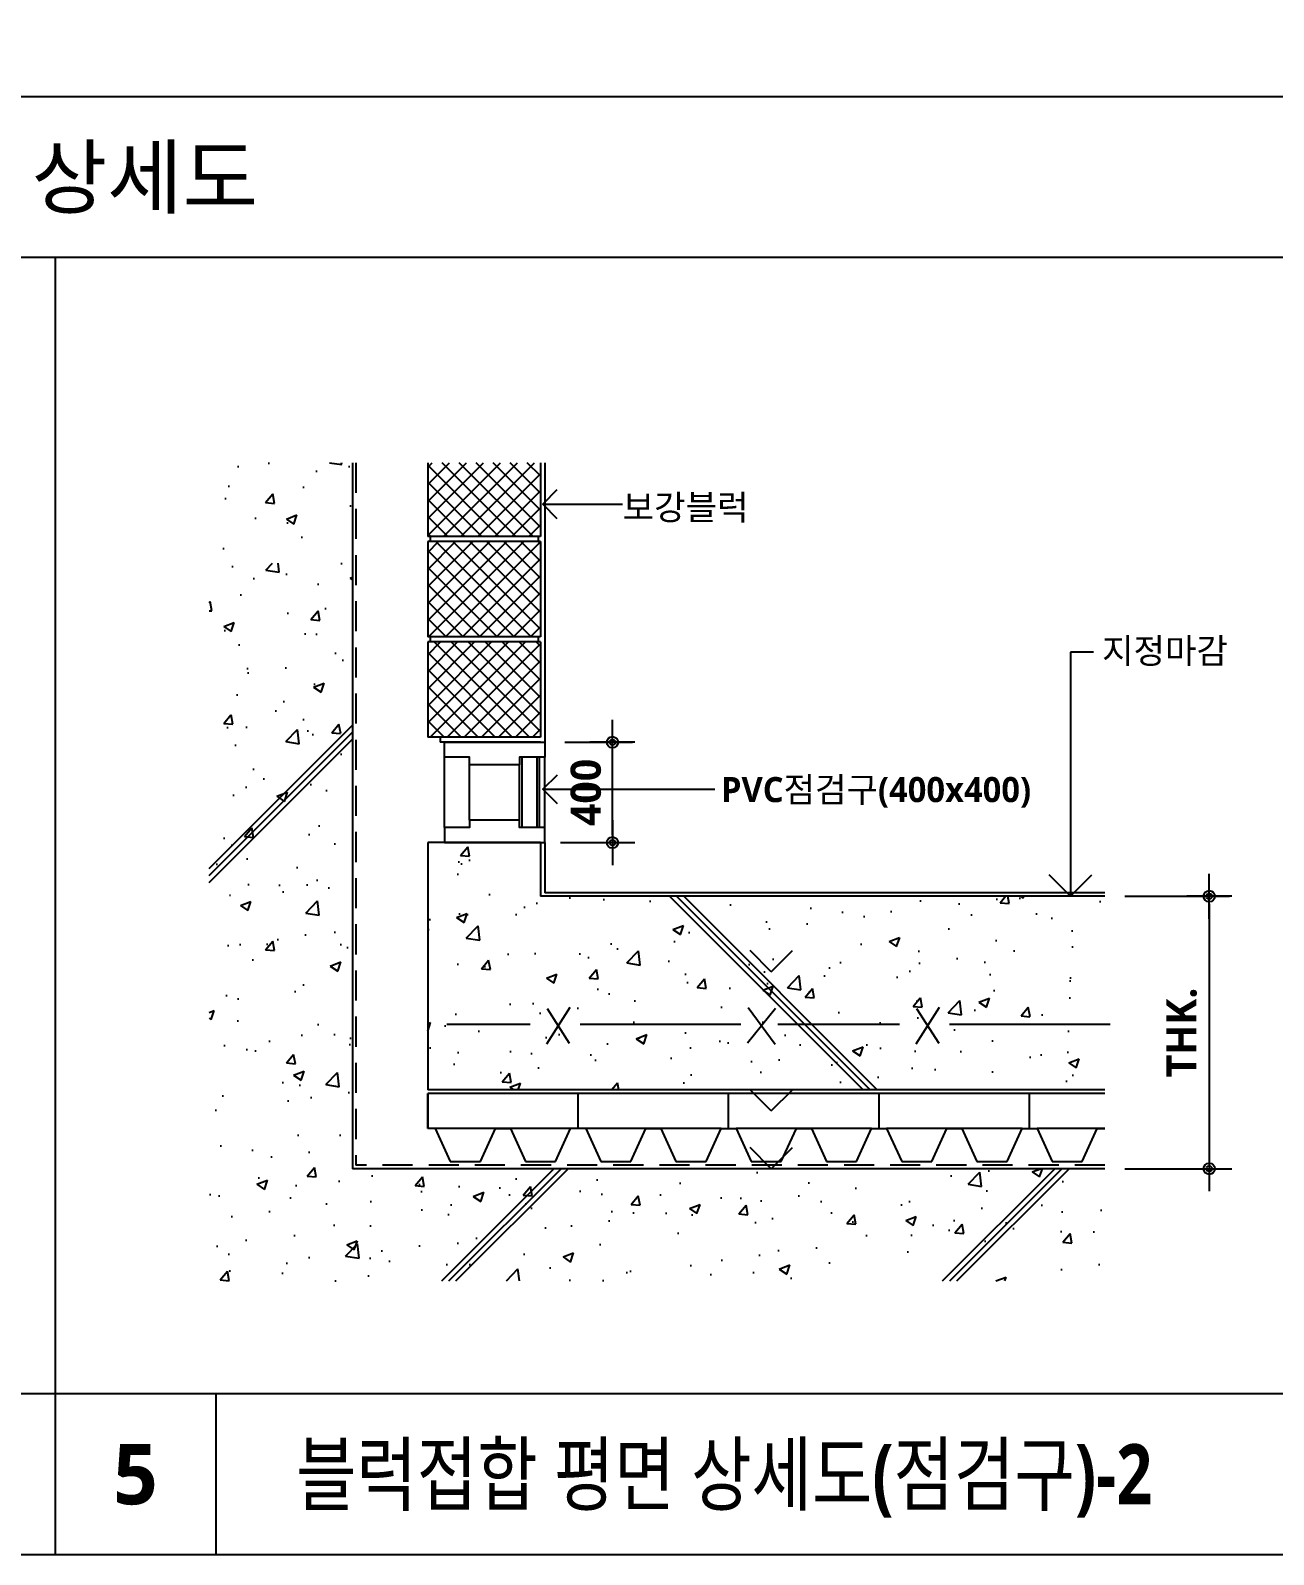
# Model space of a CAD drawing. Header units: millimetres. Extents: x 200 to 163856, y 0 to 163394.
# Drawn here: x 1424 to 2663, y 200 to 1719 of the extents above; entities that cross this region are included whole.
import ezdxf
from ezdxf.enums import TextEntityAlignment as Align

# ---------------------------------------------------------------- set-up
doc = ezdxf.new("R2010")
doc.units = ezdxf.units.MM
doc.header["$LTSCALE"] = 10
doc.linetypes.add('HID', pattern=[2.3, 1.5, -0.8])
doc.layers.get('DEFPOINTS').update_dxf_attribs({"color": 181})
for name, color, linetype in [('A-ANNO-GRA1', 7, 'Continuous'), ('A-ANNO-LEAD', 4, 'Continuous'), ('A-ANNO-TEXT1', 7, 'Continuous'), ('A-SECT-CON', 4, 'Continuous'), ('A-SECT-DETL', 4, 'Continuous'), ('A-SECT-FNSH', 5, 'Continuous'), ('A-SECT-MCON', 4, 'Continuous'), ('A-SECT-WATR', 193, 'Continuous'), ('A-ST-AXIS-DIM', 7, 'Continuous'), ('A-SYM', 7, 'Continuous'), ('A-WALL-INT', 132, 'Continuous'), ('DIM', 4, 'Continuous'), ('HAT', 5, 'Continuous'), ('WID', 4, 'Continuous')]:
    doc.layers.add(name, color=color, linetype=linetype)
doc.styles.add('2020음성 1차', font='')
doc.styles.get('2020음성 1차').set_extended_font_data('NanumGothic', bold=True)
doc.dimstyles.new('NDIM10', dxfattribs={"dimscale": 10, "dimtxt": 3, "dimasz": 0.75, "dimexe": 2, "dimexo": 2, "dimgap": 1, "dimtad": 1, "dimdec": 1, "dimdsep": 46, "dimtxsty": '2020음성 1차', "dimblk": 'Z_DOT', "dimcen": 3, "dimdle": 3, "dimclrd": 256, "dimclre": 256, "dimclrt": 3, "dimadec": 0, "dimazin": 0, "dimtfac": 1, "dimtdec": 1, "dimtix": 1, "dimtmove": 2, "dimatfit": 3, "dimfxl": 1, "dimtolj": 1, "dimtzin": 0, "dimlwd": -1, "dimlwe": -1, "dimarcsym": 0})
pattern_1 = [(50, (7616.23, -6823.17), (107.589, -9.4128), [11.25, -123.75]), (355, (7616.23, -6823.17), (-20.8127, 112.8288), [9, -99]), (100.4514, (7625.2, -6823.95), (86.7764, 103.4159), [9.561, -105.1713]), (46.1842, (7616.23, -6793.17), (160.0862, -24.8279), [16.875, -185.625]), (96.6356, (7629.57, -6795.24), (140.1994, 146.1177), [14.3415, -157.757]), (351.1842, (7616.23, -6793.17), (140.1993, 146.1178), [13.5, -148.5]), (21, (7631.23, -6800.67), (89.53606, -60.3928), [11.25, -123.75]), (326, (7631.23, -6800.67), (36.4973, 108.7725), [9, -99]), (71.4514, (7638.7, -6805.7), (126.0334, 48.3796), [9.561, -105.1713]), (37.5, (7616.234, -6823.17), (1.82398, 49.93408), [0, -97.8, 0, -100.5, 0, -99.375]), (7.5, (7616.234, -6823.17), (39.46043, 59.16176), [0, -57.3, 0, -95.55, 0, -37.875]), (327.5, (7582.784, -6823.17), (80.07337, -3.38323), [0, -37.5, 0, -117, 0, -155.25]), (317.5, (7567.784, -6823.17), (87.47793, 15.01575), [0, -48.75, 0, -77.7, 0, -110.25])]

# ---------------------------------------------------------------- blocks, each defined once
blk = doc.blocks.new('ARROW2')
at = {"layer": 'A-SYM'}
for q in [(2.12, 2.12), (2.12, -2.12)]:
    blk.add_line((0, 0), q, dxfattribs=at)
blk = doc.blocks.new('Z_DOT')
at = {"layer": 'DIM', "color": 0}
for p, q in [((0, -3), (0, 3)), ((-3, 0), (3, 0))]:
    blk.add_line(p, q, dxfattribs=at)
for radius in [0.75, 0.375]:
    blk.add_circle((0, 0), radius, dxfattribs=at)
blk = doc.blocks.new('*D6074')
at = {"layer": 'A-ST-AXIS-DIM'}
for p, q in [((2514.7, 856), (2618.8, 856)), ((2598.8, 848.5), (2598.8, 592)), ((2514.7, 584.5), (2618.8, 584.5))]:
    blk.add_line(p, q, dxfattribs=at)
at = {"layer": 'DEFPOINTS', "color": 0}
for p in [(2494.7, 856), (2494.7, 584.5), (2598.8, 584.5)]:
    blk.add_point(p, dxfattribs=at)
at = {"layer": 'A-ST-AXIS-DIM', "linetype": 'ByBlock', "xscale": 7.5, "yscale": 7.5, "zscale": 7.5}
for p, rotation in [((2598.8, 856), 90), ((2598.8, 584.5), 270)]:
    blk.add_blockref('Z_DOT', p, dxfattribs=dict(at, rotation=rotation))
at = {"layer": 'A-ST-AXIS-DIM', "color": 3, "insert": (2571.3, 720.3), "char_height": 30, "attachment_point": 5, "rotation": 90, "style": '2020음성 1차'}
blk.add_mtext('\\A1;THK.', dxfattribs=at)
blk = doc.blocks.new('*D6075')
at = {"layer": 'A-ST-AXIS-DIM'}
for p, q in [((1956.3, 1009.5), (2023.8, 1009.5)), ((2003.8, 917), (2003.8, 1002)), ((1952.2, 909.5), (2023.8, 909.5))]:
    blk.add_line(p, q, dxfattribs=at)
at = {"layer": 'DEFPOINTS', "color": 0}
for p in [(1936.3, 1009.5), (2003.8, 1009.5), (1932.2, 909.5)]:
    blk.add_point(p, dxfattribs=at)
at = {"layer": 'A-ST-AXIS-DIM', "linetype": 'ByBlock', "xscale": 7.5, "yscale": 7.5, "zscale": 7.5}
for p, rotation in [((2003.8, 1009.5), 90), ((2003.8, 909.5), 270)]:
    blk.add_blockref('Z_DOT', p, dxfattribs=dict(at, rotation=rotation))
at = {"layer": 'A-ST-AXIS-DIM', "color": 3, "insert": (1977.4, 959.5), "char_height": 30, "attachment_point": 5, "rotation": 90, "style": '2020음성 1차'}
blk.add_mtext('\\A1;400', dxfattribs=at)

msp = doc.modelspace()

# ---------------------------------------------------------------- hatches: boundary and pattern name
at = {"layer": 'HAT'}
h = msp.add_hatch(dxfattribs=at)
h.set_pattern_fill('AR-CONC,N', color=256, scale=15, style=0)
h.set_pattern_definition([(50, (7678.62, -6716.01), (107.589, -9.4128), [11.25, -123.75]), (355, (7678.62, -6716.01), (-20.8127, 112.8288), [9, -99]), (100.4514, (7687.58, -6716.79), (86.7764, 103.4159), [9.561, -105.1713]), (46.1842, (7678.62, -6686.01), (160.0862, -24.8279), [16.875, -185.625]), (96.6356, (7691.96, -6688.08), (140.1994, 146.1177), [14.3415, -157.757]), (351.1842, (7678.62, -6686.01), (140.1993, 146.1178), [13.5, -148.5]), (21, (7693.62, -6693.51), (89.53606, -60.3928), [11.25, -123.75]), (326, (7693.62, -6693.51), (36.4973, 108.7725), [9, -99]), (71.4514, (7701.08, -6698.54), (126.0334, 48.3796), [9.561, -105.1713]), (37.5, (7678.62, -6716.01), (1.82398, 49.93408), [0, -97.8, 0, -100.5, 0, -99.375]), (7.5, (7678.62, -6716.01), (39.46043, 59.16176), [0, -57.3, 0, -95.55, 0, -37.875]), (327.5, (7645.17, -6716.01), (80.07337, -3.38323), [0, -37.5, 0, -117, 0, -155.25]), (317.5, (7630.17, -6716.01), (87.47793, 15.01575), [0, -48.75, 0, -77.7, 0, -110.25])])
h.paths.add_polyline_path([(1744.65617, 1191.74581), (1744.65617, 1288.10132), (1601.82132, 1288.10132), (1601.82132, 1191.74581)])
at = {"layer": 'HAT', "linetype": 'ByBlock'}
h = msp.add_hatch(dxfattribs=at)
h.set_pattern_fill('U,N', color=256, scale=12, angle=45, style=0, double=1, pattern_type=0)
h.set_pattern_definition([(45, (200, 342.657), (-8.48528, 8.48528), []), (135, (200, 342.657), (-8.48528, -8.48528), [])])
h.paths.add_polyline_path([(1932.15617, 1214.53857), (1932.15617, 1288.10132), (1819.65617, 1288.10132), (1819.65617, 1214.53857)])
h.paths.add_polyline_path([(1932.15617, 1114.53857), (1932.15617, 1209.53857), (1819.65617, 1209.53857), (1819.65617, 1114.53857)])
h.paths.add_polyline_path([(1932.15617, 1014.53857), (1932.15617, 1109.53857), (1819.65617, 1109.53857), (1819.65617, 1014.53857)])
at = {"layer": 'HAT'}
h = msp.add_hatch(dxfattribs=at)
h.set_pattern_fill('AR-CONC,N', color=256, scale=15, style=0)
h.set_pattern_definition(pattern_1)
h.paths.add_polyline_path([(1601.82132, 472.65676), (1601.82132, 1188.10132), (1744.65617, 1188.10132), (1744.65617, 584.53857), (2494.6553, 584.53857), (2494.6553, 472.65676)])
h = msp.add_hatch(dxfattribs=at)
h.set_pattern_fill('AR-CONC,N', color=256, scale=15, style=0)
h.set_pattern_definition(pattern_1)
h.paths.add_polyline_path([(1819.65617, 909.53857), (1894.65617, 909.53857), (1894.65617, 856.03857), (2494.6553, 856.03857), (2494.6553, 663.03857), (1819.65617, 663.03857)])

# ---------------------------------------------------------------- linework, layer by layer
at = {"layer": 'A-ANNO-GRA1'}
for p, q in [((2740, 1652.65676), (200, 1652.65676)), ((2740, 1492.65676), (200, 1492.65676)), ((1448.31236, 1492.65676), (1448.31236, 200)), ((2740, 360), (200, 360)), ((1608.31236, 360), (1608.31236, 200))]:
    msp.add_line(p, q, dxfattribs=at)
at = {"layer": 'A-ANNO-LEAD'}
for p, q in [((1934.29149, 1246.83351), (2013.95555, 1246.83351)), ((2483.31676, 1099.41055), (2460.51073, 1099.41055)), ((2460.51073, 1099.41055), (2460.51073, 856.03857)), ((2483.31676, 1099.41055), (2460.51073, 1099.41055)), ((1934.48623, 962.61462), (2105.98744, 962.61462))]:
    msp.add_line(p, q, dxfattribs=at)
for points in [[(1948.43363, 1260.97565), (1934.29149, 1246.83351), (1948.43363, 1232.69138)], [(1948.62837, 976.75676), (1934.48623, 962.61462), (1948.62837, 948.47249)]]:
    msp.add_lwpolyline(points, dxfattribs=at)
at = {"layer": 'A-SECT-CON'}
for p in [(1744.65617, 1288.10132), (2494.6553, 584.53857)]:
    msp.add_line(p, (1744.65617, 584.53857), dxfattribs=at)
at = {"layer": 'A-SECT-DETL'}
for p, q in [((1836.25971, 924.53857), (1836.25971, 994.53857)), ((1913.75971, 924.53857), (1913.75971, 994.53857)), ((1928.75971, 924.53857), (1928.75971, 994.53857)), ((1931.25971, 924.53857), (1931.25971, 994.53857)), ((1936.25971, 924.53857), (1936.25971, 994.53857)), ((1861.25971, 932.03857), (1861.25971, 987.03857)), ((1911.25971, 932.03857), (1911.25971, 987.03857)), ((1961.25133, 745.30767), (1938.09959, 708.71272)), ((2139.03128, 745.30767), (2165.87954, 708.71272)), ((2329.56308, 745.30767), (2306.41134, 708.71272)), ((1938.63814, 744.23145), (1960.71352, 709.78895)), ((2166.41809, 744.23145), (2138.49347, 709.78895)), ((2306.94989, 744.23145), (2329.02527, 709.78895)), ((1921.68445, 728.37471), (1838.81681, 728.37471)), ((2131.68445, 728.37471), (1971.57516, 728.37471)), ((2289.99621, 728.37471), (2168.82842, 728.37471)), ((2499.99621, 728.37471), (2339.88692, 728.37471))]:
    msp.add_line(p, q, dxfattribs=at)
at = {"layer": 'A-SECT-FNSH', "color": 213}
for p, q in [((1936.25971, 1288.10132), (1936.25971, 1009.53857)), ((1936.25971, 909.53857), (1936.25971, 859.53857)), ((2494.6553, 859.53857), (1936.25971, 859.53857)), ((2494.6553, 659.53857), (1819.65617, 659.53857)), ((1819.65617, 624.53857), (1819.65617, 659.53857)), ((1819.65617, 659.53857), (1819.65617, 624.53857)), ((1969.65617, 624.53857), (1969.65617, 659.53857)), ((2119.65617, 624.53857), (2119.65617, 659.53857)), ((2269.65617, 624.53857), (2269.65617, 659.53857)), ((2419.65617, 624.53857), (2419.65617, 659.53857)), ((2112.15617, 624.53857), (1819.65617, 624.53857)), ((1827.15617, 624.53857), (1842.15617, 591.53857)), ((1872.15617, 591.53857), (1887.15617, 624.53857)), ((1887.15617, 624.53857), (1902.15617, 624.53857)), ((1902.15617, 624.53857), (1917.15617, 591.53857)), ((1947.15617, 591.53857), (1962.15617, 624.53857)), ((1977.15617, 624.53857), (1992.15617, 591.53857)), ((2022.15617, 591.53857), (2037.15617, 624.53857)), ((2037.15617, 624.53857), (2052.15617, 624.53857)), ((2052.15617, 624.53857), (2067.15617, 591.53857)), ((2097.15617, 591.53857), (2112.15617, 624.53857)), ((2112.15617, 624.53857), (2127.15617, 624.53857)), ((2127.15617, 624.53857), (2142.15617, 591.53857)), ((2262.15617, 624.53857), (2127.15617, 624.53857)), ((2172.15617, 591.53857), (2187.15617, 624.53857)), ((2187.15617, 624.53857), (2202.15617, 624.53857)), ((2202.15617, 624.53857), (2217.15617, 591.53857)), ((2247.15617, 591.53857), (2262.15617, 624.53857)), ((2262.15617, 624.53857), (2277.15617, 624.53857)), ((2277.15617, 624.53857), (2292.15617, 591.53857)), ((2412.15617, 624.53857), (2277.15617, 624.53857)), ((2322.15617, 591.53857), (2337.15617, 624.53857)), ((2337.15617, 624.53857), (2352.15617, 624.53857)), ((2352.15617, 624.53857), (2367.15617, 591.53857)), ((2397.15617, 591.53857), (2412.15617, 624.53857)), ((2412.15617, 624.53857), (2427.15617, 624.53857)), ((2427.15617, 624.53857), (2442.15617, 591.53857)), ((2494.6553, 624.53857), (2427.15617, 624.53857)), ((2472.15617, 591.53857), (2487.15617, 624.53857)), ((2487.15617, 624.53857), (2494.6553, 624.53857)), ((1842.15617, 591.53857), (1872.15617, 591.53857)), ((1917.15617, 591.53857), (1947.15617, 591.53857)), ((1992.15617, 591.53857), (2022.15617, 591.53857)), ((2067.15617, 591.53857), (2097.15617, 591.53857)), ((2142.15617, 591.53857), (2172.15617, 591.53857)), ((2217.15617, 591.53857), (2247.15617, 591.53857)), ((2292.15617, 591.53857), (2322.15617, 591.53857)), ((2367.15617, 591.53857), (2397.15617, 591.53857)), ((2442.15617, 591.53857), (2472.15617, 591.53857))]:
    msp.add_line(p, q, dxfattribs=at)
at = {"layer": 'A-SECT-FNSH'}
msp.add_line((1977.15617, 624.53857), (1969.65617, 624.53857), dxfattribs=at)
at = {"layer": 'A-SECT-MCON', "color": 110}
for p, q in [((1932.15617, 909.53857), (1819.65617, 909.53857)), ((1819.65617, 909.53857), (1819.65617, 663.03857)), ((1932.15617, 909.53857), (1932.15617, 856.03857)), ((2494.6553, 856.03857), (1932.15617, 856.03857)), ((2494.6553, 663.03857), (1819.65617, 663.03857))]:
    msp.add_line(p, q, dxfattribs=at)
at = {"layer": 'A-SECT-WATR', "linetype": 'HID', "ltscale": 2}
for p in [(1748.15617, 1288.10132), (2494.6553, 588.03857)]:
    msp.add_line(p, (1748.15617, 588.03857), dxfattribs=at)
at = {"layer": 'A-WALL-INT'}
for p, q in [((1819.65617, 1288.10132), (1819.65617, 1214.53857)), ((1932.15617, 1288.10132), (1932.15617, 1214.53857)), ((1932.15617, 1288.10132), (1932.15617, 1214.53857)), ((1932.15617, 1214.53857), (1819.65617, 1214.53857)), ((1819.65617, 1209.53857), (1819.65617, 1114.53857)), ((1932.15617, 1209.53857), (1819.65617, 1209.53857)), ((1819.65617, 1209.53857), (1819.65617, 1114.53857)), ((1822.15617, 1214.53857), (1822.15617, 1209.53857)), ((1929.65617, 1214.53857), (1929.65617, 1209.53857)), ((1932.15617, 1209.53857), (1932.15617, 1114.53857)), ((1932.15617, 1209.53857), (1932.15617, 1114.53857)), ((1932.15617, 1209.53857), (1932.15617, 1114.53857)), ((1932.15617, 1114.53857), (1819.65617, 1114.53857)), ((1932.15617, 1114.53857), (1819.65617, 1114.53857)), ((1932.15617, 1109.53857), (1819.65617, 1109.53857)), ((1819.65617, 1109.53857), (1819.65617, 1014.53857)), ((1822.15617, 1114.53857), (1822.15617, 1109.53857)), ((1929.65617, 1114.53857), (1929.65617, 1109.53857)), ((1932.15617, 1109.53857), (1932.15617, 1014.53857)), ((1932.15617, 1014.53857), (1819.65617, 1014.53857)), ((1832.15617, 1014.53857), (1832.15617, 1009.53857)), ((1932.15617, 1009.53857), (1832.15617, 1009.53857))]:
    msp.add_line(p, q, dxfattribs=at)
at = {"layer": 'DEFPOINTS'}
msp.add_lwpolyline([(200, 200), (7294.9654, 200), (7294.9654, 5740), (200, 5740)], close=True, dxfattribs=at)
at = {"layer": 'HAT'}
for p, q in [((1601.82132, 883.85049), (1744.65617, 1026.68534)), ((1601.82132, 876.77942), (1744.65617, 1019.61427)), ((1601.82132, 869.70835), (1744.65617, 1012.54321)), ((2253.70075, 663.03857), (2060.70075, 856.03857)), ((2260.77182, 663.03857), (2067.77182, 856.03857)), ((2267.84289, 663.03857), (2074.84289, 856.03857)), ((1833.66973, 472.65676), (1945.55154, 584.53857)), ((1840.74079, 472.65676), (1952.6226, 584.53857)), ((1847.81186, 472.65676), (1959.69367, 584.53857)), ((2332.9498, 472.65676), (2444.83161, 584.53857)), ((2340.02087, 472.65676), (2451.90268, 584.53857)), ((2347.09194, 472.65676), (2458.97375, 584.53857))]:
    msp.add_line(p, q, dxfattribs=at)
at = {"layer": 'WID'}
for points in [[(1936.25971, 1009.53857), (1936.25971, 994.53857), (1911.25971, 994.53857), (1911.25971, 987.03857), (1861.25971, 987.03857), (1861.25971, 994.53857), (1836.25971, 994.53857), (1836.25971, 1009.53857)], [(1936.25971, 909.53857), (1936.25971, 924.53857), (1911.25971, 924.53857), (1911.25971, 932.03857), (1861.25971, 932.03857), (1861.25971, 924.53857), (1836.25971, 924.53857), (1836.25971, 909.53857)]]:
    msp.add_lwpolyline(points, close=True, dxfattribs=at)

# ---------------------------------------------------------------- block references
at = {"layer": 'A-ANNO-LEAD', "xscale": 10, "yscale": 10, "zscale": 10, "rotation": 90}
for p in [(2460.51073, 856.03857), (2162.17888, 780.71449), (2162.17888, 642.02677), (2162.17888, 584.53857)]:
    msp.add_blockref('ARROW2', p, dxfattribs=at)

# ---------------------------------------------------------------- texts
at = {"layer": 'A-ANNO-TEXT1', "style": '2020음성 1차'}
msp.add_text('블럭조 개구부 인방부 보강근 상세도', height=59.9999839, dxfattribs=at).set_placement((440.00001, 1572.65676), align=Align.MIDDLE_LEFT)
at = {"layer": 'A-ANNO-TEXT1', "linetype": 'Continuous', "style": '2020음성 1차'}
for s, p in [('보강블럭', (2014.03029, 1231.20661)), ('지정마감', (2491.86701, 1088.11952)), ('PVC점검구(400x400)', (2112.0232, 949.84654))]:
    msp.add_text(s, height=25, dxfattribs=at).set_placement(p)
at = {"layer": 'A-ANNO-TEXT1', "style": '2020음성 1차'}
msp.add_text('5', height=59.99998, dxfattribs=at).set_placement((1528.31236, 280), align=Align.MIDDLE_CENTER)
at = {"layer": 'A-ANNO-TEXT1', "style": '2020음성 1차', "width": 0.8}
msp.add_text('블럭접합 평면 상세도(점검구)-2', height=59.9999839, dxfattribs=at).set_placement((1688.31236, 280), align=Align.MIDDLE_LEFT)

# ---------------------------------------------------------------- dimensions: what is measured, and where the dimension line sits
at = {"layer": 'A-ST-AXIS-DIM'}
for base, p1, p2, text, picture, middle in [((2003.83753, 1009.53857), (1932.15617, 909.53857), (1936.25971, 1009.53857), '400', '*D6075', (1977.38867, 959.53857)), ((2598.79939, 584.53857), (2494.6553, 856.03857), (2494.6553, 584.53857), 'THK.', '*D6074', (2571.32779, 720.28857))]:
    dim = msp.add_linear_dim(base=base, p1=p1, p2=p2, angle=90, text=text, dimstyle='NDIM10', override={"dimtxsty": '2020음성 1차'}, dxfattribs=at)
    dim.commit()
    dim.dimension.update_dxf_attribs({"geometry": picture, "text_midpoint": middle})

doc.saveas('drawing.dxf')
